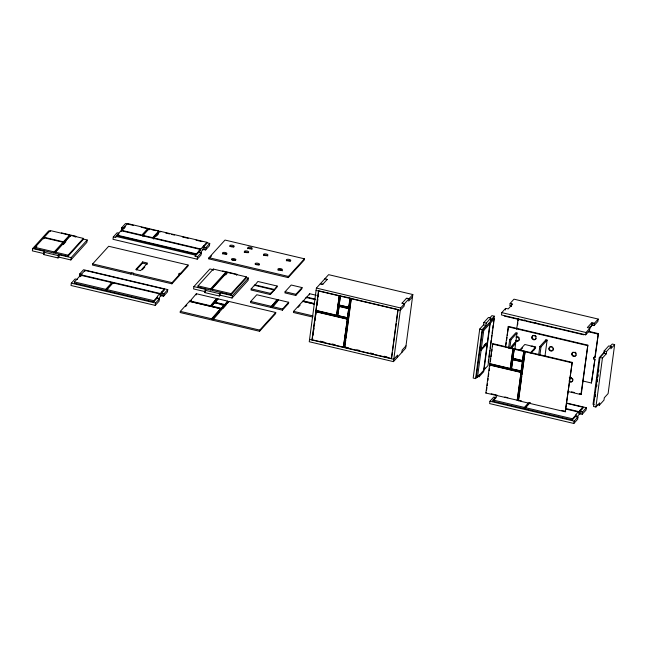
<?xml version="1.0" encoding="UTF-8"?>
<svg xmlns="http://www.w3.org/2000/svg" width="647" height="647" viewBox="0 0 647 647"><rect width="100%" height="100%" fill="white"/><g stroke="black" fill="none" stroke-linecap="round" stroke-linejoin="round"><path stroke-width="0.97" d="M50.539 231.327L48.687 230.89L32.657 248.529L32.35 250.866L44.384 253.705L43.616 254.546L58.052 257.951L58.82 257.11L59.128 254.781L71.162 257.619L87.191 239.98L83.487 239.107M34.849 248.537L35.003 247.372L43.778 237.708L63.034 242.253L62.872 243.426L54.097 253.082L34.849 248.537L36.871 246.305M43.624 238.88L43.778 237.708M44.004 238.46L44.166 237.287L50.272 230.575L69.52 235.12L69.366 236.284L63.26 243.005L63.414 241.832L69.52 235.12M43.616 254.546L43.931 252.209L44.692 251.376L32.657 248.529M54.097 253.082L54.251 251.918L63.034 242.253M55.456 252.201L55.302 253.365L67.935 256.349L83.196 239.552L83.358 238.379L70.725 235.403L55.456 252.201L68.089 255.185L83.358 238.379M58.052 257.951L58.367 255.622L59.128 254.781M67.935 256.349L68.089 255.185M70.563 236.567L70.725 235.403M58.82 257.11L70.855 259.957L71.162 257.619M77.405 279.528L75.157 278.954L71.332 283.168L71.016 285.497L155.24 305.384L159.065 301.178L159.38 298.841C155.167 299.31 157.633 294.83 159.979 293.964L113.055 282.893L106.949 289.605L106.795 290.778L153.719 301.858L156.97 298.275M74.462 281.938L74.308 283.103L105.59 290.495L111.696 283.774L111.85 282.602L80.568 275.218L74.462 281.938L105.744 289.322L111.85 282.602M158.272 298.833L160.966 295.647L163.626 296.156L167.452 291.943L167.767 289.613L83.544 269.726L79.718 273.94L79.403 276.269L80.932 276.625M80.414 276.382L80.568 275.218M80.794 275.962L80.956 274.797L84.959 270.389L164.37 289.136L164.209 290.301L161.532 293.253L163.942 293.819L167.767 289.613M87.191 239.98L86.876 242.318L70.855 259.957M84.806 271.554L84.959 270.389M92.667 263.903L92.505 265.068L131.009 274.158A1.27 0.485 7.6 0 1 132.595 274.021A1.27 0.485 7.6 0 1 133.411 274.724L171.916 283.815L179.551 275.42L179.704 274.247A1.27 0.485 7.6 0 1 178.879 273.544A1.27 0.485 7.6 0 1 180.464 273.414L188.099 265.011L108.688 246.264L92.667 263.903L131.163 272.994A1.27 0.485 7.6 0 1 132.748 272.856A1.27 0.485 7.6 0 1 133.573 273.56L172.07 282.65L179.704 274.247M105.59 290.495L105.744 289.322M118.886 233.235L117.131 232.758L113.306 236.964L112.999 239.301L197.222 259.188L201.047 254.975L201.354 252.645C198.613 253.187 198.297 250.397 200.433 249.451L121.021 230.696L117.018 235.112L196.421 253.859L199.106 250.907M201.354 252.645L197.529 256.851L195.127 256.285L196.041 254.279L116.638 235.532L115.716 237.538L113.306 236.964M116.476 236.697L116.638 235.532M121.385 230.065L121.693 227.736L125.518 223.53L133.355 225.374M121.248 231.448L121.401 230.275L127.508 223.555L147.969 228.391L147.815 229.556L142.38 235.524M123.011 229.653L123.221 228.092L123.876 228.181M124.256 227.137L124.103 228.302L125.405 226.871M131.009 274.158L131.163 272.994M133.411 274.724L133.573 273.56M142.906 236.559L143.06 235.395L149.166 228.674L158.79 230.947L158.636 232.111L153.21 238.088M136.266 269.977L142.518 263.103L142.672 261.938L147.484 263.07L140.617 270.632L135.797 269.5L142.672 261.938M149.012 229.839L149.166 228.674M153.735 239.115L153.889 237.95L160.003 231.23L206.919 242.31L206.765 243.474L203.514 247.057L205.916 247.623L209.741 243.409L206.805 242.722M153.719 301.858L153.873 300.685L157.124 297.11M155.24 305.384L155.555 303.055L159.38 298.841M157.172 298.55L157.407 296.795M159.979 293.964L159.825 295.137L161.362 292.201L164.37 289.136M160.941 295.897L161.41 292.395M161.532 293.253L161.685 292.088M162.106 295.792L162.413 293.463M163.626 296.156L163.942 293.819M171.916 283.815L172.07 282.65M178.863 274.611A1.27 0.485 7.6 0 1 180.311 274.579L180.464 273.414M180.311 311.377L180.157 312.541L259.56 331.288L275.59 313.649L275.743 312.485L228.82 301.405L212.717 319.626L211.512 319.343L211.593 318.761L220.748 308.684L189.466 301.3L180.311 311.377L211.593 318.761M188.099 265.011L187.945 266.176L180.311 274.579M195.127 256.285L196.041 254.279M189.466 301.3L189.393 301.882L196.34 293.738L216.794 298.566L210.226 306.29L189.773 301.462M196.421 253.859L196.267 255.023L198.952 252.071M197.222 259.188L197.529 256.851M213.615 269.831L209.911 268.958L193.882 286.597L193.574 288.934L205.6 291.773L204.84 292.614L219.276 296.019L220.037 295.178L220.352 292.848L232.386 295.687L248.408 278.048L246.564 277.612M199.155 252.346L199.381 250.599M200.433 249.451L200.279 250.615L200.813 249.03L206.919 242.31M196.178 294.903L196.34 293.738M198.031 285.861L197.877 287.033L210.51 290.01L225.771 273.212L225.924 272.047L213.292 269.063L198.031 285.861L210.663 288.845L225.924 272.047M200.255 252.629L202.915 249.693L203.384 246.2M203.514 247.057L203.668 245.884M209.741 243.409L209.434 245.747L205.609 249.952L204.08 249.596L204.395 247.259M205.609 249.952L205.916 247.623M208.835 258.865L208.989 257.7L225.019 240.061L304.422 258.808L304.268 259.973L288.238 277.612L208.835 258.865L211.504 255.929M204.84 292.614L205.148 290.277L205.916 289.435L193.882 286.597M210.51 290.01L210.663 288.845M213.138 270.228L213.292 269.063M211.868 289.128L211.706 290.293L230.963 294.838L246.224 278.04L246.378 276.876L227.129 272.33L211.868 289.128L231.116 293.673L246.378 276.876M210.226 306.29L216.794 298.566M211.432 306.573L214.561 302.626L224.185 304.899L224.105 305.489L221.056 308.845L211.432 306.573L214.561 302.626M214.861 302.796L217.99 298.849L227.623 301.122L227.542 301.704L224.485 305.069L214.861 302.796L217.99 298.849M219.276 296.019L219.592 293.689L220.352 292.848M220.748 308.684L211.512 319.343M221.056 308.845L224.185 304.899M227.129 272.33L226.976 273.495L225.649 274.959M224.485 305.069L227.623 301.122M227.412 303.459L228.82 301.405M230.963 294.838L231.116 293.673M220.037 295.178L232.071 298.024L232.386 295.687M248.408 278.048L248.1 280.377L232.071 298.024M254.449 285.27L251.206 288.837L251.044 290.002L270.3 294.547L276.973 287.195L277.134 286.031L257.878 281.485L254.368 285.853L254.449 285.27L274.005 289.977L277.134 286.031M250.688 301.47L250.526 302.634L282.415 310.164L288.522 303.443L288.675 302.278L278.445 299.86L272.266 307.163L271.061 306.88L277.248 299.577L256.794 294.749L250.688 301.47L271.142 306.298M259.56 331.288L259.714 330.124L275.743 312.485M270.3 294.547L270.454 293.382L274.005 289.977M271.061 306.88L277.248 299.577M278.445 299.86L278.372 300.443L277.167 300.159M282.415 310.164L282.569 308.999L288.675 302.278M285.101 291.74L284.939 292.905L295.768 295.461L301.874 288.74L302.028 287.575L291.207 285.02L285.101 291.74L295.93 294.296L302.028 287.575M288.238 277.612L288.392 276.447L304.422 258.808M293.584 311.344L293.431 312.509L312.679 317.054L312.841 315.89L293.584 311.344L302.747 301.259L314.296 303.993M295.768 295.461L295.93 294.296M302.747 301.259L302.667 301.842L306.185 297.483L315.809 299.755M306.185 297.483L306.104 298.065L309.614 293.706L316.351 295.291M309.46 294.87L309.614 293.706M316.399 288.093L309.242 341.745L393.465 361.633L405.677 348.191L412.835 294.539L328.611 274.66L316.399 288.093L400.622 307.98L412.835 294.539M311.959 339.982L318.494 290.996M316.076 311.571L347.358 318.955L343.436 347.156L312.153 339.772L316.229 310.406L336.683 315.235L339.327 295.404L336.497 315.445L316.043 310.617L318.688 290.786L339.141 295.614M312.687 338.187L312.153 339.772M313.083 335.203L313.35 333.221M313.73 330.358L314.013 328.247M314.402 325.36L314.677 323.282M315.065 320.362L315.34 318.316M315.736 315.356L316.537 309.363M317.07 305.36L317.337 303.322M317.604 301.365L317.871 299.367M318.259 296.447L318.534 294.369M336.925 314.636L337.184 312.695M337.58 309.776L337.839 307.835M338.227 304.915L338.486 302.974M338.874 300.054L339.133 298.113M337.702 315.728L339.133 306.185L348.757 308.457L347.512 317.79L337.702 315.728L339.133 306.185M339.101 305.23L340.346 295.897L350.156 297.96L348.911 307.293L339.101 305.23L340.532 295.687M343.436 347.156L347.358 318.955M347.326 318L348.757 308.457M348.725 307.503L349.97 298.17M344.083 344.738L344.35 342.74M344.616 340.743L344.883 338.745M345.28 335.744L345.547 333.739M345.951 330.746L346.218 328.741M346.614 325.748L346.881 323.743M347.957 315.712L348.199 313.852M348.45 311.983L348.822 309.185M349.226 306.152L349.477 304.284M349.849 301.486L350.1 299.618M392.357 352.526L391.556 358.519L344.633 347.439L351.175 298.461M344.633 347.439L345.757 340.233M346.024 338.235L351.361 298.251M391.37 358.729L397.905 309.743M392.624 350.52L396.231 323.532M396.49 321.535L398.091 309.533M393.465 361.633L400.622 307.98M397.282 357.435L397.598 355.09L393.772 359.303L309.557 339.416M401.852 352.405L402.167 350.059L405.984 345.862M490.022 317.726L491.93 315.623L494.332 316.189L490.523 320.394L490.83 318.057L488.42 317.491L483.843 322.529L483.535 324.867L479.718 329.064L473.183 378.05L475.585 378.616L478.133 375.818M475.585 378.616L482.12 329.63L485.937 325.433L486.253 323.096L490.83 318.057M481.255 348.498L479.896 349.995L476.313 376.821L477.518 377.104L483.624 370.383L487.207 343.557L486.002 343.274L483.964 345.514M482.541 330.164L480.05 348.83L481.255 349.113L487.361 342.392L489.852 323.735L488.647 323.451L482.541 330.164L483.746 330.455L489.852 323.735M477.518 377.104L481.101 350.278L487.207 343.557M481.255 349.113L483.746 330.455M477.486 376.368L479.095 376.748L479.403 374.419M490.232 323.314L484.005 369.963L488.016 365.555L494.235 318.898L493.038 318.615L489.027 323.031L490.232 323.314L494.235 318.898M488.202 362.174L488.598 359.182M488.865 357.176L489.803 350.181M490.07 348.183L491.138 340.185M491.405 338.187L491.801 335.186M492.068 333.189L492.472 330.188M492.731 328.191L493.135 325.19M493.402 323.193L494.332 316.189M489.795 364.827L521.078 372.219L517.341 400.21L485.873 393.036L489.763 363.873L510.216 368.701L513.047 348.668L514.252 348.951L512.82 358.495L522.444 360.767L523.876 351.224L525.081 351.507L522.016 374.5M489.763 363.873L492.788 343.63L572.199 362.377L565.276 411.783L518.352 400.703L525.081 351.507M486.52 390.61L486.916 387.618M487.183 385.612L487.45 383.614M487.854 380.614L488.121 378.616M488.388 376.619L488.784 373.618M489.189 370.618L489.456 368.62M489.722 366.623L490.119 363.622M490.386 361.624L490.79 358.624M491.057 356.626L491.453 353.626M491.72 351.628L491.987 349.623M492.383 346.622L492.65 344.625M495.845 397.606L493.766 397.048L489.941 401.253L489.633 403.591L573.849 423.47L577.674 419.264L577.989 416.935C573.784 417.396 576.242 412.923 578.588 412.058L565.882 409.058M510.151 303.386L512.634 304.09L508.251 308.91L505.598 308.409L501.773 312.614L501.457 314.952L585.681 334.831L589.506 330.625L589.813 328.288L587.363 327.528L591.649 322.813L594.375 323.274L598.2 319.06L513.977 299.173L510.151 303.386L509.844 305.716L511.526 306.071M529.626 402.604L524.199 408.58L492.917 401.197L493.079 400.024L496.613 396.142M505.388 309.962L505.598 308.409M505.388 346.824L508.437 326.403L587.84 345.158L581.305 394.144L580.925 394.565L568.179 391.556M505.897 345.401L506.302 342.4M506.569 340.403L506.965 337.402M507.232 335.405L508.437 326.403M511.365 306.08L511.68 303.742M508.558 348.207L509.723 339.465L515.829 332.744L517.034 333.027L515.788 342.36L510.362 348.329M509.804 348.143L510.928 339.748L517.034 333.027M510.216 368.701L513.047 348.668M516.678 329.274L518.15 318.275M511.413 368.984L512.853 359.449L522.477 361.722L521.231 371.055L511.413 368.984L512.853 359.449M512.82 358.495L514.252 348.951M517.592 324.851L517.859 322.853M518.126 320.855L518.393 318.858M514.834 349.469L515.627 343.525L515.028 343.379L510.96 347.86M524.895 319.715L524.741 320.88L504.28 316.051M517.155 400.42L521.078 372.219M521.045 371.257L522.477 361.722M522.444 360.767L523.876 351.224M518.676 399.49L521.749 376.497M524.199 408.58L524.361 407.416L528.429 402.935M535.716 322.271L535.562 323.435L525.938 321.163M530.314 402.474L525.558 407.699L525.404 408.864L572.328 419.943L575.579 416.361M519.379 350.464L524.806 344.487L535.635 347.043L535.481 348.215L531.413 352.696M538.676 354.96L539.8 346.566L545.906 339.845L547.111 340.128L544.976 356.125M539.938 354.847L541.005 346.849L547.111 340.128M545.656 341.713L545.906 339.845M565.276 411.783L572.199 362.377M572.328 419.943L572.482 418.779L575.733 415.196M573.849 423.47L574.164 421.14L577.989 416.935M585.681 334.831L585.988 332.501L589.813 328.288M575.781 416.636L576.016 414.889M578.588 412.058L578.434 413.223L579.971 410.287L582.979 407.23L566.311 403.291M580.925 394.565L587.84 345.158M589.797 328.078L589.951 326.913L590.331 326.492L590.177 327.665L591.221 326.509L591.69 323.015M576.881 416.919L579.55 413.983L580.019 410.489M566.788 403.073L586.376 407.699L582.551 411.913L580.141 411.346L580.294 410.174M586.376 407.699L586.061 410.036L582.235 414.242L580.715 413.886L581.03 411.549M598.2 319.06L597.893 321.389L594.067 325.603L592.539 325.247L592.854 322.91M582.979 407.23L582.826 408.394L580.141 411.346M582.235 414.242L582.551 411.913M594.067 325.603L594.375 323.274M582.753 380.97L591.415 383.008L594.917 359.263A1.27 1.14 42.3 0 1 593.865 357.815A1.27 1.14 42.3 0 1 595.224 356.934L598.338 333.609L588.535 331.288M594.528 359.683A1.27 1.14 42.3 0 1 593.485 358.236A1.27 1.14 42.3 0 1 594.844 357.354L598.338 333.609M594.917 359.263L591.415 383.008M610.339 346.129L612.24 344.034L614.65 344.6L610.833 348.798L611.148 346.468L608.738 345.902L604.161 350.941L603.845 353.27L600.028 357.467L593.493 406.453L595.903 407.028L599.72 402.822L599.405 405.159L597.804 404.779M595.28 396.716L595.547 394.735M596.607 386.793L596.874 384.811M597.27 381.827L597.537 379.846M597.933 376.869L598.2 374.88M598.596 371.904L598.863 369.922M595.903 407.028L602.438 358.042L606.255 353.836L606.562 351.507L611.148 346.468M614.65 344.6L608.115 393.586L604.298 397.784L603.983 400.121L599.405 405.159M63.269 244.598L65.921 241.679M75.157 237.142L75.925 236.301L61.481 232.888M117.528 235.54L118.87 234.06M147.969 228.391L141.855 235.104L121.401 230.275M158.79 230.947L152.684 237.667L143.06 235.395M142.332 269.734L144.831 266.985M185.495 306.662L186.829 305.19M190.169 301.518L191.504 300.046M236.381 275.21L237.142 274.368L222.705 270.956M212.717 319.626L219.398 312.283M222.73 308.603L226.07 304.931M272.266 307.163L277.692 301.195M298.105 307.365L300.111 305.158M412.519 296.876L408.694 301.081L409.017 298.744L406.607 298.17L402.03 303.217L402.927 303.411M485.258 367.973L483.98 369.38L483.673 371.71L479.095 376.748M511.793 345.951L515.182 342.214L515.788 342.36M510.879 348.749L515.627 343.525M521.264 349.388L522.622 347.892M485.873 393.036L486.253 392.616M530.208 353.019L535.635 347.043M492.917 401.197L496.176 397.614M518.352 400.703L517.341 400.21M594.844 357.354L595.224 356.934M604.67 351.75L599.243 357.726L593.024 404.375L594.221 404.658M156.453 236.131L158.491 233.89M326.913 279.747L327.196 279.431L326.306 279.229M402.321 302.893L402.038 303.2L404.448 303.775L404.124 306.112L400.307 310.317L316.092 290.43M588.147 331.709L597.957 334.03M141.192 227.226L150.007 229.305M151.964 229.766L155.878 230.696M157.836 231.157L160.78 231.852M165.672 233.009L169.587 233.931M171.552 234.392L174.488 235.087M182.325 236.939L188.196 238.322M196.033 240.174L201.904 241.566M501.773 312.614L585.988 332.501M536.775 323.726L583.691 334.798M121.693 227.736L123.221 228.092M153.889 237.95L200.813 249.03M324.786 278.865L327.204 279.423L322.627 284.462L321.745 284.243M508.049 326.824L587.46 345.579M208.989 257.7L288.392 276.447M320.216 283.896L322.91 284.146M483.843 322.529L486.253 323.096M604.161 350.941L606.562 351.507M115.87 236.365L195.281 255.12M483.535 324.867L485.937 325.433M603.845 353.27L606.255 353.836M352.146 298.688L397.121 309.306M479.718 329.064L482.12 329.63M600.028 357.467L602.438 358.042M509.723 339.465L510.928 339.748M539.8 346.566L541.005 346.849M254.829 284.85L274.077 289.395M306.565 297.062L315.226 299.108M339.287 305.02L348.911 307.293M344.139 307.115L348.652 308.182M338.939 306.395L348.571 308.668M44.166 237.287L63.414 241.832M492.407 344.05L512.861 348.879M514.066 349.162L523.69 351.434M524.887 351.717L571.811 362.797M303.128 300.839L314.677 303.572M142.518 263.103L147.33 264.235M251.206 288.837L270.454 293.382M303.047 301.429L314.604 304.155M337.888 315.518L347.512 317.79M320.136 312.275L323.993 313.188M328.83 314.329L340.419 317.062M342.352 317.523L346.218 318.429M479.896 349.995L481.101 350.278M513.006 358.284L522.63 360.557M315.882 311.781L347.164 319.165M512.659 359.659L522.291 361.932M35.003 247.372L54.251 251.918M43.931 252.209L58.367 255.622M205.148 290.277L219.592 293.689M272.338 306.581L282.569 308.999M569.279 377.783L572.166 378.463M216.713 299.149L217.918 299.432M227.542 301.704L228.747 301.987M490.927 363.897L509.432 368.264M511.607 368.782L520.269 370.82M489.601 365.037L520.884 372.429M214.941 302.214L224.566 304.486M221.217 304.802L224.105 305.489M79.718 273.94L81.894 274.385M80.956 274.797L160.359 293.544M189.846 300.879L210.299 305.707M211.504 305.991L221.128 308.263M111.187 283.143L113.152 283.604M571.503 391.823L574.447 392.519M579.348 393.675L581.305 394.144M106.949 289.605L153.873 300.685M320.354 341.195L324.293 342.134M332.081 343.969L335.081 344.673M342.926 346.525L348.806 347.916M356.748 349.792L359.683 350.488M370.375 353.011L373.368 353.715M384.1 356.246L387.052 356.95M343.622 346.946L344.827 347.229M71.332 283.168L155.555 303.055M212.79 319.044L259.714 330.124M566.23 408.629L578.968 411.638M491.154 393.772L497.033 395.155M504.878 397.007L507.822 397.703M518.603 400.25L521.547 400.946M561.733 410.433L565.656 411.363M493.079 400.024L524.361 407.416M525.558 407.699L572.482 418.779M489.941 401.253L574.164 421.14M592.539 325.247L591.657 325.037L591.221 326.509M407.489 298.396L406.324 298.493M580.715 413.886L579.55 413.983M204.08 249.596L202.915 249.693M516.136 337.136A2.224 1.99 42.3 0 1 519.064 339.651A2.224 1.99 42.3 0 1 515.667 340.678M534.608 348.676A2.224 1.99 42.3 0 1 533.371 350.237M531.155 346.477A2.224 1.99 42.3 0 1 534.147 347.099M519.298 339.748A2.224 1.99 42.3 0 1 516.047 340.257M516.039 336.941A2.224 1.99 42.3 0 1 516.524 336.723M517.608 336.691A2.224 1.99 42.3 0 1 518.142 336.893M518.627 337.216A2.224 1.99 42.3 0 1 519.298 338.146M536.048 338.672A2.224 1.99 42.3 0 1 532.691 338.527A2.224 1.99 42.3 0 1 533.338 335.348M534.956 335.413A2.224 1.99 42.3 0 1 535.457 335.712M535.87 336.117A2.224 1.99 42.3 0 1 536.185 336.602M553.355 347.989A2.224 1.99 42.3 0 1 551.673 350.682A2.224 1.99 42.3 0 1 549.287 348.086A2.224 1.99 42.3 0 1 552.198 346.735M569.635 378.042A2.224 1.99 42.3 0 1 572.555 380.557A2.224 1.99 42.3 0 1 569.158 381.576M572.935 380.137A2.224 1.99 42.3 0 1 569.15 380.727M569.538 377.84A2.224 1.99 42.3 0 1 571.641 377.791M572.789 379.045A2.224 1.99 42.3 0 1 572.935 379.587M576.218 354.985A2.224 1.99 42.3 0 1 572.967 355.494A2.224 1.99 42.3 0 1 572.959 352.186M575.062 352.138A2.224 1.99 42.3 0 1 575.539 352.461M575.935 352.89A2.224 1.99 42.3 0 1 576.21 353.391M229.984 246.539A2.224 0.841 7.6 0 1 233.802 247.041M244.242 252.459A2.224 0.841 7.6 0 1 246.119 252.063A2.224 0.841 7.6 0 1 248.302 252.742M247.655 248.707A2.224 0.841 7.6 0 1 250.049 248.335A2.224 0.841 7.6 0 1 252.015 249.386M255.306 264.51A2.224 0.841 7.6 0 1 259.123 265.011M263.701 255.266A2.224 0.841 7.6 0 1 265.949 255.144A2.224 0.841 7.6 0 1 267.721 256.002M277.919 270.074A2.224 0.841 7.6 0 1 280.41 269.783A2.224 0.841 7.6 0 1 282.229 270.867M286.314 260.838A2.224 0.841 7.6 0 1 288.23 260.466A2.224 0.841 7.6 0 1 290.382 261.17M231.966 259.843A2.224 0.841 7.6 0 1 235.443 260.401M222.455 253.923A2.224 0.841 7.6 0 1 224.663 253.584A2.224 0.841 7.6 0 1 226.725 254.481M179.551 275.42A1.27 0.485 7.6 0 1 179.251 275.331M531.818 337.928A2.224 1.99 42.3 0 0 535.304 339.457A2.224 1.99 42.3 0 0 534.576 335.833A2.224 1.99 42.3 0 0 531.818 337.928M548.907 349.048A2.224 1.99 42.3 0 0 552.312 350.795A2.224 1.99 42.3 0 0 551.818 347.156A2.224 1.99 42.3 0 0 548.907 349.048M571.77 354.443A2.224 1.99 42.3 0 0 575.167 356.19A2.224 1.99 42.3 0 0 574.682 352.558A2.224 1.99 42.3 0 0 571.77 354.443M244.938 252.176A2.224 0.841 7.6 0 0 248.65 252.249A2.224 0.841 7.6 0 0 245.989 250.882A2.224 0.841 7.6 0 0 244.938 252.176M248.432 248.432A2.224 0.841 7.6 0 0 252.104 248.44A2.224 0.841 7.6 0 0 249.346 247.105A2.224 0.841 7.6 0 0 248.432 248.432M230.364 246.434A2.224 0.841 7.6 0 0 234.101 246.539A2.224 0.841 7.6 0 0 231.529 245.156A2.224 0.841 7.6 0 0 230.364 246.434M223.086 253.64A2.224 0.841 7.6 0 0 226.822 253.753A2.224 0.841 7.6 0 0 224.242 252.37A2.224 0.841 7.6 0 0 223.086 253.64M232.152 259.884A2.224 0.841 7.6 0 0 235.84 259.908A2.224 0.841 7.6 0 0 233.106 258.565A2.224 0.841 7.6 0 0 232.152 259.884M255.686 264.397A2.224 0.841 7.6 0 0 259.423 264.51A2.224 0.841 7.6 0 0 256.843 263.127A2.224 0.841 7.6 0 0 255.686 264.397M264.089 255.161A2.224 0.841 7.6 0 0 267.826 255.266A2.224 0.841 7.6 0 0 265.246 253.883A2.224 0.841 7.6 0 0 264.089 255.161M278.55 269.799A2.224 0.841 7.6 0 0 282.286 269.904A2.224 0.841 7.6 0 0 279.706 268.521A2.224 0.841 7.6 0 0 278.55 269.799M286.945 260.555A2.224 0.841 7.6 0 0 290.681 260.668A2.224 0.841 7.6 0 0 288.101 259.285A2.224 0.841 7.6 0 0 286.945 260.555"/></g></svg>
